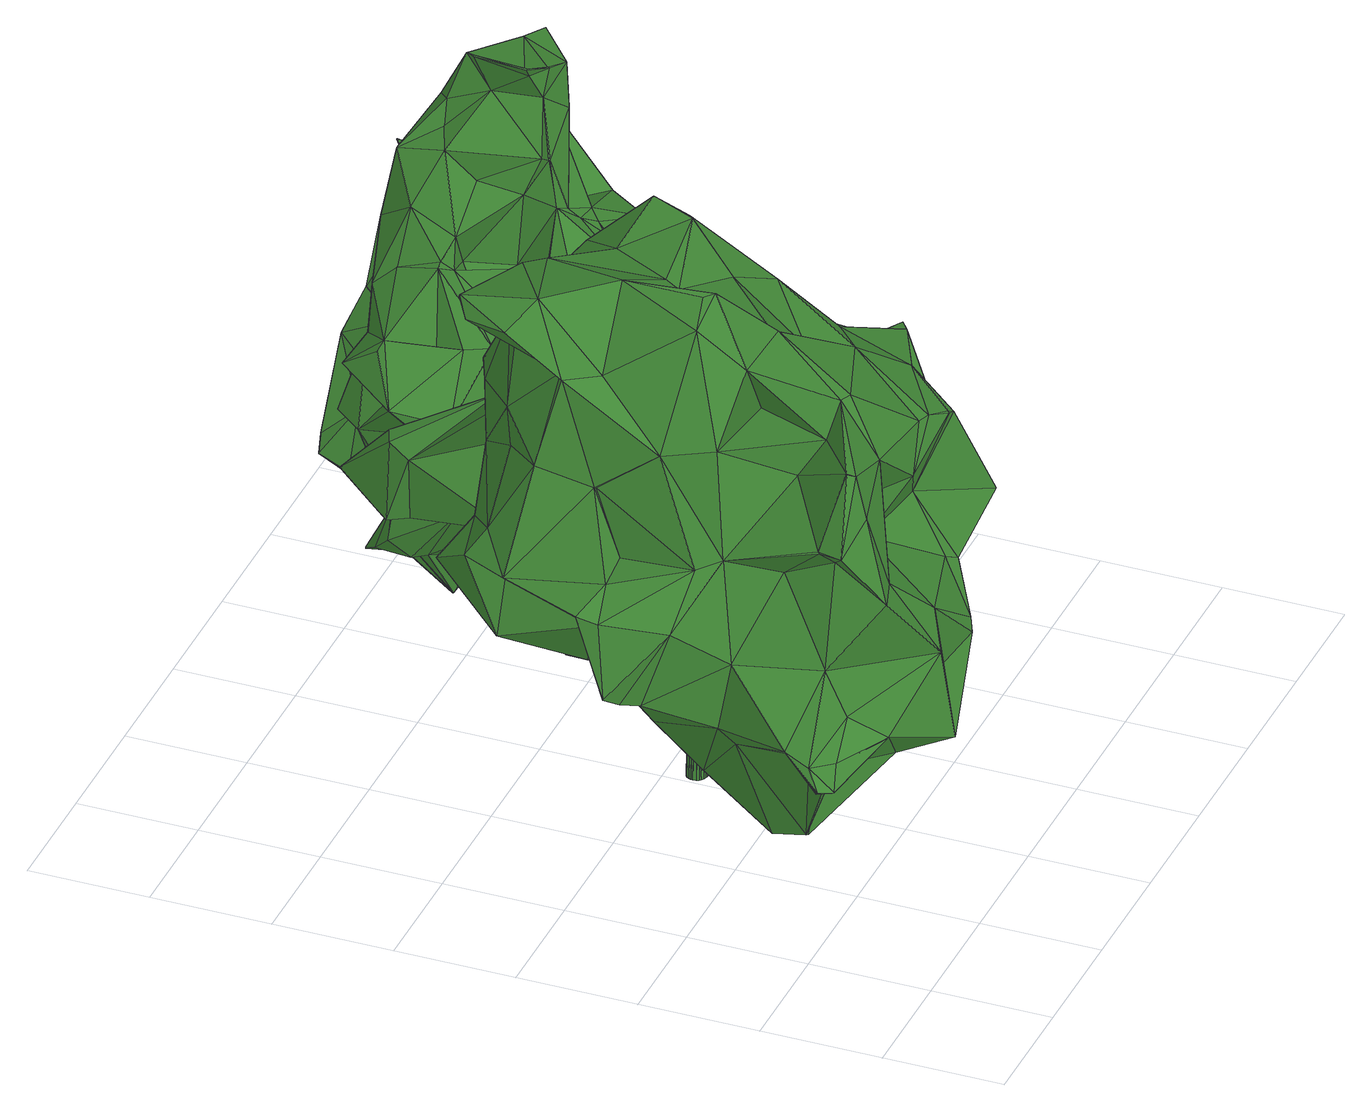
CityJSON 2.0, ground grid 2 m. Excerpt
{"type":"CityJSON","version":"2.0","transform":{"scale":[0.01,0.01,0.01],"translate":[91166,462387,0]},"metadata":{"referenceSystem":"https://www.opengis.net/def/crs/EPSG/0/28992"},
"CityObjects":{
"tree1":{"type":"SolitaryVegetationObject","attributes":{"gtid":227,"crown_width_m":9,"crown_median_z":5.42,"trunk_H_m":4.82,"trunk_DBH_m":0.337,"trunk_radius_m":0.169,"trunk_base_height_m":0.6,"original_gtid":"232"},"geometry":[{"type":"Solid","lod":"3","boundaries":[[[[0,1,2]],[[1,3,4]],[[5,3,1]],[[6,7,8]],[[9,8,7]],[[10,11,12]],[[13,14,15]],[[16,17,18]],[[19,20,21]],[[22,23,24]],[[25,26,27]],[[28,29,30]],[[31,32,33]],[[34,35,36]],[[37,6,16]],[[38,39,9]],[[40,38,9]],[[41,42,43]],[[6,37,7]],[[44,8,9]],[[2,45,46]],[[47,37,16]],[[48,49,50]],[[51,52,53]],[[54,55,56]],[[57,58,59]],[[44,9,39]],[[60,61,62]],[[62,61,63]],[[50,64,65]],[[66,67,40]],[[68,6,69]],[[70,6,68]],[[62,71,60]],[[34,72,73]],[[13,32,14]],[[31,74,32]],[[43,42,46]],[[75,76,77]],[[65,78,50]],[[79,72,34]],[[80,81,82]],[[83,84,85]],[[86,71,87]],[[71,86,79]],[[33,88,31]],[[89,90,91]],[[48,92,89]],[[93,94,85]],[[41,43,45]],[[95,96,97]],[[54,98,55]],[[99,100,101]],[[1,4,2]],[[102,103,104]],[[56,103,102]],[[86,87,105]],[[106,107,108]],[[109,53,110]],[[53,52,110]],[[108,20,111]],[[112,113,114]],[[115,116,22]],[[117,118,119]],[[120,69,8]],[[121,107,54]],[[122,17,68]],[[123,22,116]],[[77,124,75]],[[125,90,92]],[[70,16,6]],[[50,49,64]],[[82,125,92]],[[47,126,37]],[[127,58,128]],[[18,47,16]],[[2,4,41]],[[129,126,130]],[[32,131,33]],[[13,131,32]],[[55,132,112]],[[57,133,58]],[[58,95,128]],[[134,127,135]],[[135,136,137]],[[27,138,25]],[[111,113,139]],[[123,15,14]],[[140,141,142]],[[143,89,91]],[[144,145,146]],[[147,148,149]],[[31,150,86]],[[22,24,115]],[[151,152,119]],[[99,55,112]],[[99,112,114]],[[149,30,153]],[[58,134,59]],[[154,59,134]],[[154,155,156]],[[142,12,157]],[[124,155,75]],[[119,23,158]],[[159,160,161]],[[112,132,139]],[[77,76,28]],[[82,162,163]],[[92,163,162]],[[92,162,82]],[[46,45,43]],[[164,165,76]],[[47,18,51]],[[166,167,168]],[[2,41,45]],[[42,0,46]],[[2,46,0]],[[169,170,171]],[[172,173,174]],[[102,104,133]],[[175,87,71]],[[176,157,177]],[[176,142,157]],[[66,40,178]],[[35,73,26]],[[127,78,179]],[[180,166,168]],[[181,140,182]],[[69,177,68]],[[183,184,168]],[[185,184,183]],[[108,107,21]],[[65,179,78]],[[142,182,140]],[[160,182,142]],[[186,137,136]],[[129,37,126]],[[175,119,158]],[[175,63,119]],[[105,158,123]],[[59,121,57]],[[116,15,123]],[[54,56,57]],[[111,80,113]],[[111,81,80]],[[149,117,152]],[[52,187,180]],[[117,119,152]],[[188,0,42]],[[23,123,158]],[[23,22,123]],[[80,82,113]],[[104,95,133]],[[189,190,143]],[[144,157,145]],[[191,163,92]],[[35,181,36]],[[192,181,35]],[[75,164,76]],[[155,164,75]],[[152,151,3]],[[114,163,99]],[[193,4,3]],[[58,133,95]],[[4,193,129]],[[4,129,41]],[[67,61,194]],[[67,194,38]],[[195,9,7]],[[195,7,37]],[[78,48,50]],[[40,67,38]],[[16,70,17]],[[31,105,74]],[[113,112,139]],[[168,196,197]],[[167,197,196]],[[105,32,74]],[[178,129,193]],[[185,197,198]],[[185,168,197]],[[143,190,49]],[[105,14,32]],[[123,14,105]],[[49,190,199]],[[189,27,26]],[[189,26,73]],[[190,189,73]],[[190,73,199]],[[108,132,106]],[[172,186,173]],[[155,137,164]],[[106,98,107]],[[109,5,188]],[[78,191,48]],[[78,127,191]],[[95,97,128]],[[54,107,98]],[[106,55,98]],[[48,191,92]],[[142,10,12]],[[111,139,132]],[[169,144,81]],[[109,83,94]],[[81,144,146]],[[200,11,201]],[[12,11,200]],[[81,125,82]],[[146,125,81]],[[202,125,146]],[[201,202,146]],[[26,192,35]],[[60,79,34]],[[71,79,60]],[[34,73,35]],[[68,17,70]],[[175,62,63]],[[91,25,138]],[[69,176,177]],[[169,171,203]],[[146,145,201]],[[106,132,55]],[[178,193,66]],[[129,130,41]],[[178,37,129]],[[124,204,205]],[[169,81,170]],[[156,205,197]],[[154,167,59]],[[206,111,170]],[[206,170,81]],[[185,198,184]],[[142,176,160]],[[188,5,0]],[[1,0,5]],[[102,133,57]],[[52,122,187]],[[24,118,115]],[[23,118,24]],[[119,118,23]],[[185,183,168]],[[86,105,31]],[[152,147,149]],[[93,30,149]],[[39,207,44]],[[25,91,201]],[[202,201,91]],[[5,147,3]],[[152,3,147]],[[62,175,71]],[[118,208,115]],[[165,164,209]],[[209,164,13]],[[165,210,76]],[[77,204,124]],[[211,120,176]],[[12,200,145]],[[12,145,157]],[[28,76,210]],[[28,210,29]],[[155,124,156]],[[110,52,212]],[[110,212,83]],[[36,194,34]],[[151,213,66]],[[93,84,30]],[[209,13,210]],[[18,214,51]],[[90,202,91]],[[199,150,88]],[[215,203,170]],[[171,170,203]],[[201,11,25]],[[153,30,29]],[[113,82,216]],[[113,216,114]],[[179,135,127]],[[63,61,67]],[[107,121,21]],[[105,87,158]],[[175,158,87]],[[184,84,83]],[[93,85,84]],[[44,207,8]],[[18,17,214]],[[120,8,207]],[[86,150,79]],[[163,100,99]],[[169,203,68]],[[122,68,203]],[[163,191,100]],[[95,104,96]],[[41,126,42]],[[130,126,41]],[[215,122,203]],[[63,213,119]],[[151,119,213]],[[197,217,198]],[[205,217,197]],[[5,109,218]],[[168,83,212]],[[53,219,51]],[[169,177,144]],[[180,168,212]],[[188,219,109]],[[53,109,219]],[[60,194,61]],[[60,34,194]],[[157,144,177]],[[115,208,116]],[[169,68,177]],[[147,5,218]],[[109,110,83]],[[65,220,186]],[[154,134,155]],[[67,66,213]],[[67,213,63]],[[58,127,134]],[[198,204,28]],[[65,186,136]],[[90,125,202]],[[134,137,155]],[[92,90,89]],[[151,66,3]],[[122,214,17]],[[219,188,126]],[[42,126,188]],[[219,126,47]],[[219,47,51]],[[13,164,137]],[[206,81,111]],[[10,221,11]],[[25,11,221]],[[54,57,121]],[[166,59,167]],[[166,121,59]],[[154,156,167]],[[156,197,167]],[[77,28,204]],[[156,124,205]],[[205,204,217]],[[198,217,204]],[[108,21,20]],[[173,186,220]],[[131,137,172]],[[13,137,131]],[[64,220,65]],[[137,186,172]],[[192,10,141]],[[192,141,140]],[[49,222,64]],[[193,3,66]],[[33,222,88]],[[165,209,210]],[[49,199,222]],[[88,222,199]],[[184,83,168]],[[134,135,137]],[[184,198,84]],[[29,117,153]],[[84,198,28]],[[149,153,117]],[[79,150,72]],[[102,57,56]],[[200,201,145]],[[211,69,120]],[[122,215,187]],[[179,136,135]],[[179,65,136]],[[85,94,83]],[[160,181,182]],[[173,220,64]],[[161,207,38]],[[39,38,207]],[[160,207,161]],[[10,142,141]],[[36,181,159]],[[192,140,181]],[[15,116,208]],[[29,15,208]],[[29,208,117]],[[212,52,180]],[[166,21,121]],[[180,21,166]],[[19,21,180]],[[19,180,215]],[[192,221,10]],[[192,26,221]],[[25,221,26]],[[49,48,223]],[[49,223,143]],[[180,187,215]],[[194,36,161]],[[194,161,38]],[[211,176,69]],[[159,161,36]],[[174,173,222]],[[222,173,64]],[[40,9,195]],[[33,174,222]],[[131,172,174]],[[147,218,148]],[[100,191,224]],[[104,103,225]],[[127,224,191]],[[226,55,99]],[[226,56,55]],[[111,132,108]],[[51,214,52]],[[52,214,122]],[[88,150,31]],[[29,210,15]],[[13,15,210]],[[33,131,227]],[[109,148,218]],[[94,148,109]],[[93,148,94]],[[149,148,93]],[[91,138,143]],[[143,138,189]],[[189,138,27]],[[28,30,84]],[[159,181,160]],[[225,97,96]],[[225,100,97]],[[225,96,104]],[[167,228,168]],[[196,168,228]],[[89,143,223]],[[89,223,48]],[[226,101,56]],[[224,127,128]],[[226,99,101]],[[6,8,69]],[[56,101,103]],[[225,103,101]],[[196,228,167]],[[73,150,199]],[[73,72,150]],[[118,117,208]],[[40,195,178]],[[37,178,195]],[[174,227,131]],[[33,227,174]],[[160,176,207]],[[120,207,176]],[[163,216,82]],[[114,216,163]],[[170,111,20]],[[170,20,215]],[[215,20,19]],[[224,128,229]],[[100,224,229]],[[100,229,97]],[[97,229,128]],[[225,101,100]],[[230,231,232]],[[230,232,233]],[[233,232,234]],[[233,234,235]],[[232,231,236]],[[232,236,234]],[[234,236,237]],[[234,237,235]],[[236,231,238]],[[236,238,237]],[[237,238,239]],[[237,239,235]],[[238,231,240]],[[238,240,239]],[[239,240,241]],[[239,241,235]],[[240,231,242]],[[240,242,241]],[[241,242,243]],[[241,243,235]],[[242,231,244]],[[242,244,243]],[[243,244,245]],[[243,245,235]],[[244,231,246]],[[244,246,245]],[[245,246,247]],[[245,247,235]],[[246,231,248]],[[246,248,247]],[[247,248,249]],[[247,249,235]],[[248,231,250]],[[248,250,249]],[[249,250,251]],[[249,251,235]],[[250,231,252]],[[250,252,251]],[[251,252,253]],[[251,253,235]],[[252,231,254]],[[252,254,253]],[[253,254,255]],[[253,255,235]],[[254,231,256]],[[254,256,255]],[[255,256,257]],[[255,257,235]],[[256,231,258]],[[256,258,257]],[[257,258,259]],[[257,259,235]],[[258,231,260]],[[258,260,259]],[[259,260,261]],[[259,261,235]],[[260,231,262]],[[260,262,261]],[[261,262,263]],[[261,263,235]],[[262,231,264]],[[262,264,263]],[[263,264,265]],[[263,265,235]],[[264,231,266]],[[264,266,265]],[[265,266,267]],[[265,267,235]],[[266,231,268]],[[266,268,267]],[[267,268,269]],[[267,269,235]],[[268,231,270]],[[268,270,269]],[[269,270,271]],[[269,271,235]],[[270,231,272]],[[270,272,271]],[[271,272,273]],[[271,273,235]],[[272,231,274]],[[272,274,273]],[[273,274,275]],[[273,275,235]],[[274,231,276]],[[274,276,275]],[[275,276,277]],[[275,277,235]],[[276,231,278]],[[276,278,277]],[[277,278,279]],[[277,279,235]],[[278,231,230]],[[278,230,279]],[[279,230,233]],[[279,233,235]]]]}]},
"tree2":{"type":"SolitaryVegetationObject","attributes":{"gtid":228,"crown_width_m":5.68,"crown_median_z":5.2,"trunk_H_m":4.53,"trunk_DBH_m":0.195,"trunk_radius_m":0.0973,"trunk_base_height_m":0.67,"original_gtid":"233"},"geometry":[{"type":"Solid","lod":"3","boundaries":[[[[280,281,282]],[[283,284,285]],[[286,287,288]],[[289,287,286]],[[290,291,292]],[[293,294,295]],[[296,297,298]],[[299,300,301]],[[302,303,304]],[[305,306,307]],[[308,309,310]],[[311,312,313]],[[300,314,315]],[[287,316,317]],[[318,309,319]],[[320,321,322]],[[323,321,320]],[[324,325,326]],[[327,328,329]],[[330,331,332]],[[295,333,308]],[[334,335,336]],[[337,307,320]],[[338,339,340]],[[290,341,342]],[[343,317,316]],[[344,345,346]],[[347,346,345]],[[348,349,350]],[[351,352,353]],[[354,355,356]],[[354,357,355]],[[358,359,360]],[[312,302,304]],[[361,362,363]],[[364,334,365]],[[366,346,291]],[[367,368,369]],[[370,369,371]],[[372,373,374]],[[366,375,365]],[[376,377,324]],[[378,379,380]],[[381,382,383]],[[384,303,302]],[[385,386,363]],[[285,387,388]],[[368,360,389]],[[325,324,377]],[[334,336,365]],[[390,391,392]],[[287,317,393]],[[299,394,395]],[[293,356,396]],[[371,369,397]],[[280,398,399]],[[400,332,353]],[[349,328,350]],[[290,401,402]],[[403,404,405]],[[396,404,403]],[[324,406,362]],[[326,407,324]],[[371,397,408]],[[387,409,393]],[[335,410,336]],[[353,332,351]],[[411,412,413]],[[414,408,397]],[[414,415,408]],[[403,405,379]],[[314,416,417]],[[300,416,314]],[[418,363,382]],[[363,419,382]],[[411,413,420]],[[351,332,357]],[[365,421,366]],[[422,423,372]],[[424,311,313]],[[425,426,292]],[[320,427,337]],[[343,428,388]],[[416,419,417]],[[429,430,431]],[[430,429,405]],[[430,405,404]],[[281,432,282]],[[433,434,374]],[[433,382,434]],[[435,436,437]],[[358,438,359]],[[374,439,286]],[[399,338,311]],[[312,311,338]],[[305,328,327]],[[391,440,392]],[[376,441,377]],[[442,388,428]],[[443,374,373]],[[335,444,445]],[[446,356,355]],[[447,311,424]],[[408,415,425]],[[288,287,393]],[[380,448,378]],[[449,426,313]],[[290,402,291]],[[380,450,448]],[[317,343,451]],[[389,436,452]],[[389,452,368]],[[292,291,425]],[[342,341,449]],[[290,449,341]],[[453,434,454]],[[389,455,294]],[[389,294,436]],[[306,412,411]],[[306,305,412]],[[456,457,444]],[[419,395,394]],[[291,408,425]],[[291,375,366]],[[458,456,364]],[[334,364,456]],[[445,410,335]],[[350,305,307]],[[459,338,399]],[[399,460,459]],[[391,390,330]],[[461,336,410]],[[461,410,454]],[[388,442,462]],[[386,463,363]],[[457,372,444]],[[372,445,444]],[[447,281,311]],[[353,285,400]],[[427,320,322]],[[336,461,365]],[[299,301,394]],[[345,314,417]],[[361,284,464]],[[367,319,360]],[[465,319,367]],[[344,314,345]],[[334,456,335]],[[316,466,337]],[[337,466,307]],[[350,307,466]],[[350,466,348]],[[424,426,298]],[[339,302,340]],[[448,450,467]],[[394,301,381]],[[434,381,301]],[[468,331,330]],[[317,387,393]],[[310,352,308]],[[351,308,352]],[[310,469,283]],[[388,462,400]],[[470,418,382]],[[426,425,298]],[[326,325,318]],[[420,413,412]],[[328,305,350]],[[396,356,404]],[[446,404,356]],[[443,373,423]],[[471,437,436]],[[472,436,293]],[[456,444,335]],[[473,285,353]],[[474,410,445]],[[365,461,421]],[[337,427,316]],[[428,316,427]],[[448,475,378]],[[454,476,461]],[[421,461,476]],[[460,477,459]],[[304,342,449]],[[304,449,312]],[[478,479,415]],[[358,309,438]],[[393,363,480]],[[369,465,367]],[[354,356,295]],[[293,295,356]],[[349,329,328]],[[384,306,303]],[[470,382,481]],[[478,414,368]],[[415,414,478]],[[378,482,403]],[[458,401,290]],[[483,286,484]],[[483,374,286]],[[458,304,485]],[[361,464,362]],[[283,464,284]],[[283,441,464]],[[310,309,469]],[[473,353,352]],[[438,309,308]],[[370,407,326]],[[316,428,343]],[[295,351,486]],[[295,486,354]],[[364,365,375]],[[396,403,482]],[[313,312,449]],[[347,291,346]],[[415,298,425]],[[434,453,487]],[[434,487,374]],[[292,426,488]],[[449,488,426]],[[407,406,324]],[[430,489,431]],[[392,490,390]],[[491,390,490]],[[396,472,293]],[[320,307,339]],[[320,339,338]],[[295,308,351]],[[455,389,438]],[[388,400,285]],[[441,362,464]],[[492,302,339]],[[492,339,307]],[[469,377,441]],[[438,308,333]],[[292,449,290]],[[333,455,438]],[[419,406,407]],[[417,419,407]],[[493,300,315]],[[382,381,434]],[[283,352,310]],[[384,302,492]],[[357,494,355]],[[318,377,469]],[[318,469,309]],[[495,463,496]],[[311,281,399]],[[345,370,371]],[[417,370,345]],[[407,370,417]],[[318,325,377]],[[283,469,441]],[[419,362,406]],[[291,347,408]],[[298,297,447]],[[497,330,400]],[[462,497,400]],[[344,346,421]],[[421,346,366]],[[282,467,429]],[[411,303,306]],[[384,492,306]],[[431,398,429]],[[399,398,431]],[[371,408,345]],[[329,349,498]],[[289,498,348]],[[348,498,349]],[[329,498,286]],[[305,443,423]],[[327,443,305]],[[398,282,429]],[[430,446,355]],[[361,409,284]],[[442,427,322]],[[428,427,442]],[[491,490,477]],[[430,404,446]],[[400,330,332]],[[319,309,358]],[[423,373,372]],[[499,500,435]],[[474,453,410]],[[440,323,501]],[[298,447,424]],[[491,489,390]],[[449,292,488]],[[493,434,301]],[[432,471,502]],[[482,502,472]],[[482,432,502]],[[280,282,398]],[[368,367,360]],[[369,368,397]],[[368,414,397]],[[297,437,471]],[[363,393,503]],[[329,286,439]],[[504,409,361]],[[403,379,378]],[[429,467,450]],[[280,399,281]],[[408,347,345]],[[360,359,389]],[[438,389,359]],[[363,505,480]],[[481,505,363]],[[471,436,502]],[[330,497,506]],[[330,506,391]],[[285,409,387]],[[412,422,457]],[[423,422,305]],[[420,456,458]],[[296,298,499]],[[313,426,424]],[[364,401,458]],[[387,507,388]],[[344,421,314]],[[421,508,314]],[[388,507,343]],[[451,343,507]],[[390,468,330]],[[287,289,509]],[[287,509,316]],[[457,422,372]],[[412,305,422]],[[382,433,480]],[[399,477,460]],[[477,399,431]],[[459,477,501]],[[456,412,457]],[[485,411,458]],[[420,458,411]],[[363,418,385]],[[401,375,402]],[[291,402,375]],[[459,501,323]],[[502,436,472]],[[440,501,392]],[[431,491,477]],[[489,491,431]],[[501,490,392]],[[477,490,501]],[[440,391,506]],[[440,506,323]],[[323,506,510]],[[510,506,497]],[[510,497,462]],[[420,412,456]],[[429,511,405]],[[437,297,296]],[[450,511,429]],[[451,507,387]],[[374,487,372]],[[453,372,487]],[[480,484,393]],[[288,393,484]],[[481,363,495]],[[288,484,286]],[[481,382,505]],[[433,483,484]],[[433,374,483]],[[480,433,484]],[[504,503,393]],[[378,475,482]],[[316,509,466]],[[348,466,509]],[[289,348,509]],[[493,476,434]],[[454,434,476]],[[508,315,314]],[[370,465,369]],[[326,465,370]],[[383,382,419]],[[419,363,362]],[[480,505,382]],[[381,383,394]],[[368,452,478]],[[436,478,452]],[[301,300,493]],[[465,326,318]],[[419,394,383]],[[482,282,432]],[[298,415,479]],[[447,297,471]],[[405,511,379]],[[354,486,357]],[[351,357,486]],[[401,364,375]],[[342,512,290]],[[342,304,512]],[[458,512,304]],[[458,290,512]],[[386,513,496]],[[421,476,493]],[[322,514,442]],[[510,514,322]],[[462,442,514]],[[462,514,510]],[[492,307,306]],[[485,303,411]],[[485,304,303]],[[372,453,474]],[[372,474,445]],[[441,376,362]],[[324,362,376]],[[515,513,495]],[[504,393,409]],[[285,284,409]],[[510,322,321]],[[510,321,323]],[[470,513,385]],[[385,513,386]],[[511,380,379]],[[511,450,380]],[[361,503,504]],[[363,503,361]],[[338,516,320]],[[459,516,338]],[[333,294,455]],[[323,320,516]],[[323,516,459]],[[454,410,453]],[[329,439,327]],[[443,439,374]],[[435,437,499]],[[437,296,499]],[[396,482,472]],[[499,479,500]],[[298,479,499]],[[286,498,289]],[[435,500,479]],[[338,340,312]],[[435,479,436]],[[478,436,479]],[[416,395,419]],[[300,395,416]],[[299,395,300]],[[493,315,421]],[[421,315,508]],[[465,318,319]],[[319,358,360]],[[495,496,515]],[[481,513,470]],[[481,495,513]],[[470,385,418]],[[332,494,357]],[[386,496,463]],[[495,363,463]],[[312,340,302]],[[432,517,471]],[[447,471,517]],[[281,447,517]],[[281,517,432]],[[439,443,518]],[[496,513,515]],[[473,283,285]],[[390,331,468]],[[390,489,331]],[[317,451,387]],[[293,436,294]],[[327,518,443]],[[439,518,327]],[[494,332,331]],[[494,331,355]],[[473,352,283]],[[489,430,331]],[[355,331,430]],[[467,475,448]],[[467,282,475]],[[482,475,282]],[[295,294,333]],[[519,520,521]],[[519,521,522]],[[522,521,523]],[[522,523,524]],[[521,520,525]],[[521,525,523]],[[523,525,526]],[[523,526,524]],[[525,520,527]],[[525,527,526]],[[526,527,528]],[[526,528,524]],[[527,520,529]],[[527,529,528]],[[528,529,530]],[[528,530,524]],[[529,520,531]],[[529,531,530]],[[530,531,532]],[[530,532,524]],[[531,520,533]],[[531,533,532]],[[532,533,534]],[[532,534,524]],[[533,520,535]],[[533,535,534]],[[534,535,536]],[[534,536,524]],[[535,520,537]],[[535,537,536]],[[536,537,538]],[[536,538,524]],[[537,520,539]],[[537,539,538]],[[538,539,540]],[[538,540,524]],[[539,520,541]],[[539,541,540]],[[540,541,542]],[[540,542,524]],[[541,520,543]],[[541,543,542]],[[542,543,544]],[[542,544,524]],[[543,520,545]],[[543,545,544]],[[544,545,546]],[[544,546,524]],[[545,520,547]],[[545,547,546]],[[546,547,548]],[[546,548,524]],[[547,520,549]],[[547,549,548]],[[548,549,550]],[[548,550,524]],[[549,520,551]],[[549,551,550]],[[550,551,552]],[[550,552,524]],[[551,520,553]],[[551,553,552]],[[552,553,554]],[[552,554,524]],[[553,520,555]],[[553,555,554]],[[554,555,556]],[[554,556,524]],[[555,520,557]],[[555,557,556]],[[556,557,558]],[[556,558,524]],[[557,520,559]],[[557,559,558]],[[558,559,560]],[[558,560,524]],[[559,520,561]],[[559,561,560]],[[560,561,562]],[[560,562,524]],[[561,520,563]],[[561,563,562]],[[562,563,564]],[[562,564,524]],[[563,520,565]],[[563,565,564]],[[564,565,566]],[[564,566,524]],[[565,520,567]],[[565,567,566]],[[566,567,568]],[[566,568,524]],[[567,520,519]],[[567,519,568]],[[568,519,522]],[[568,522,524]]]]}]}
},
"vertices":[
[415,1057,407],[425,1056,543],[482,1160,437],[471,896,642],[450,1066,548],[409,1018,528],[751,719,392],[749,751,498],[749,747,497],[815,747,566],[803,287,481],[752,216,480],[803,286,477],[174,513,803],[221,626,893],[178,675,899],[651,840,311],[560,785,248],[530,815,231],[443,503,261],[445,501,257],[293,488,235],[203,852,998],[353,809,975],[203,853,995],[665,227,654],[700,310,696],[639,226,671],[99,740,572],[154,711,749],[154,787,618],[342,488,1003],[258,486,987],[268,408,928],[661,514,828],[671,416,759],[702,488,745],[713,870,451],[739,695,699],[824,718,588],[671,845,638],[492,1110,459],[442,1049,397],[490,1149,434],[838,684,586],[491,1150,437],[482,1158,434],[608,861,325],[286,182,583],[372,232,744],[232,197,730],[499,819,232],[400,756,243],[419,804,270],[186,334,152],[171,268,175],[168,271,176],[144,377,330],[73,268,386],[147,407,349],[639,649,924],[646,690,897],[605,695,969],[566,789,890],[236,216,800],[147,205,705],[579,918,650],[633,798,739],[679,643,317],[772,638,387],[682,781,256],[575,619,965],[555,426,792],[581,355,792],[324,502,1003],[46,564,562],[105,574,597],[42,598,570],[199,151,604],[562,547,884],[400,248,313],[552,311,356],[489,127,384],[193,788,397],[137,819,571],[184,883,522],[423,580,938],[432,605,945],[408,412,913],[430,276,558],[556,198,463],[563,254,565],[366,139,500],[264,852,558],[290,842,552],[40,202,346],[57,184,340],[57,181,342],[189,332,151],[260,161,296],[195,146,367],[110,198,356],[99,238,370],[87,202,350],[42,204,343],[328,636,1000],[226,356,159],[236,403,156],[375,431,165],[377,841,462],[370,756,343],[438,370,237],[268,232,285],[398,247,310],[314,158,308],[179,833,971],[151,758,982],[262,798,770],[326,802,923],[427,860,822],[752,673,596],[221,460,215],[534,624,252],[204,724,1020],[35,551,434],[502,134,402],[562,924,420],[168,240,482],[59,223,375],[573,954,493],[570,953,491],[192,426,821],[258,367,200],[74,267,383],[142,383,474],[199,319,623],[166,249,694],[164,405,645],[638,224,668],[279,269,310],[845,382,669],[784,393,503],[886,420,480],[491,224,644],[610,344,429],[712,268,471],[607,211,430],[382,876,666],[290,846,554],[308,851,667],[437,435,891],[440,908,724],[407,893,709],[228,779,725],[86,509,403],[86,462,543],[60,533,415],[805,386,424],[373,776,979],[657,558,653],[804,503,551],[729,658,666],[351,173,336],[301,80,319],[145,444,630],[163,574,610],[224,543,282],[88,513,402],[260,625,417],[649,482,356],[540,482,315],[576,566,328],[321,346,719],[235,232,802],[357,313,770],[494,711,938],[810,534,514],[722,505,411],[636,898,550],[193,233,666],[323,622,296],[794,408,670],[825,404,662],[251,719,557],[186,767,547],[164,615,589],[167,251,697],[466,663,335],[420,1020,416],[583,235,696],[552,239,703],[284,96,480],[823,367,673],[574,938,554],[662,601,798],[677,849,540],[210,452,479],[127,550,545],[102,738,569],[410,294,824],[752,217,476],[740,187,478],[585,188,446],[590,600,302],[45,599,567],[39,552,434],[501,414,367],[809,668,599],[232,699,874],[171,616,722],[168,618,723],[657,672,510],[325,693,296],[478,819,788],[501,793,245],[473,535,250],[351,172,332],[100,557,550],[437,847,596],[477,859,422],[233,230,802],[728,316,519],[384,300,828],[372,312,634],[171,205,405],[78,191,345],[174,245,340],[377,428,788],[207,450,393],[109,198,360],[442,552,60],[425,552,60],[441,557,60],[438,540,542],[438,545,542],[421,540,542],[439,561,60],[436,549,542],[437,564,60],[433,552,542],[433,567,60],[429,555,542],[429,568,60],[425,556,542],[425,569,60],[421,557,542],[420,568,60],[417,556,542],[416,566,60],[413,554,542],[413,564,60],[409,551,542],[410,560,60],[407,548,542],[409,556,60],[405,544,542],[408,552,60],[405,539,541],[409,547,60],[405,535,541],[411,543,60],[407,531,541],[413,540,60],[410,528,541],[417,537,60],[413,525,541],[421,536,60],[418,523,541],[426,535,60],[422,523,541],[430,536,60],[426,524,541],[434,538,60],[430,525,541],[437,540,60],[434,528,541],[440,544,60],[436,532,542],[441,548,60],[438,536,542],
[851,1136,839],[810,1119,823],[872,1067,907],[1024,840,538],[1058,924,430],[1030,959,520],[827,1178,241],[921,1149,323],[926,1104,288],[840,1220,255],[483,1080,557],[530,999,522],[586,999,626],[867,939,727],[876,922,708],[924,923,697],[709,1015,602],[774,1075,654],[680,1051,701],[707,848,257],[691,873,255],[692,873,253],[694,1152,574],[617,1187,455],[618,1168,598],[738,1232,369],[718,1164,407],[771,1273,478],[997,864,651],[955,802,574],[1012,796,564],[746,1149,752],[646,1172,669],[659,1136,699],[682,924,424],[647,917,270],[861,1204,422],[937,1123,432],[859,745,522],[834,760,566],[788,1238,562],[784,1192,538],[874,1186,493],[842,1142,646],[827,747,404],[833,714,433],[796,707,440],[763,1258,232],[704,1283,296],[763,1258,230],[1038,1062,678],[1017,1087,745],[1096,1052,687],[899,902,692],[516,1095,298],[538,1124,265],[527,1061,269],[838,1224,463],[789,1215,695],[785,1237,562],[780,1187,665],[487,1101,659],[497,1162,617],[995,1172,467],[582,958,419],[635,892,452],[561,930,420],[612,911,471],[828,1241,256],[763,1260,230],[733,1291,314],[1040,935,655],[1019,869,592],[1038,956,621],[990,1023,783],[1059,1051,772],[973,1000,816],[1067,1043,759],[829,855,577],[838,847,670],[808,802,654],[951,882,389],[849,815,380],[852,952,348],[518,1081,394],[499,977,381],[511,944,401],[774,756,650],[747,829,689],[720,780,583],[778,838,484],[696,844,548],[663,1145,198],[703,1055,262],[772,1042,212],[498,1004,427],[884,853,474],[860,746,520],[891,979,958],[891,982,959],[838,994,985],[725,890,258],[788,973,270],[726,888,259],[655,1142,457],[724,954,414],[741,977,442],[999,1019,444],[1046,1087,516],[837,848,673],[999,1191,676],[997,1189,675],[975,1263,708],[979,1026,344],[710,850,251],[709,849,257],[958,974,846],[699,830,601],[885,1145,866],[824,1203,800],[1069,1057,574],[511,1045,506],[510,1043,507],[945,973,938],[1020,1037,939],[976,1055,946],[817,780,392],[788,784,395],[624,917,546],[1028,970,423],[573,1070,248],[616,1187,452],[691,1138,326],[654,1142,454],[700,857,622],[630,923,647],[725,889,261],[770,860,415],[714,957,289],[795,847,378],[623,1071,422],[595,957,298],[692,1139,324],[713,1127,312],[656,1064,728],[601,957,630],[645,1064,723],[875,1187,492],[994,1172,469],[921,1127,932],[1011,1087,822],[924,1170,847],[846,974,821],[802,998,243],[673,998,201],[792,910,679],[840,947,742],[846,1014,618],[881,870,674],[825,1178,243],[932,1206,699],[949,835,466],[983,1129,498],[775,1122,310],[578,1156,234],[577,1155,232],[1021,1064,828],[713,1062,738],[837,995,983],[515,1100,662],[825,1076,999],[954,1118,460],[792,908,681],[631,1034,147],[630,1032,148],[882,885,685],[571,1111,321],[623,1121,278],[548,1156,466],[877,1216,708],[878,1213,709],[549,1042,265],[982,1089,520],[829,975,492],[952,843,449],[810,764,551],[765,1271,339],[825,1077,996],[1016,1086,742],[981,780,534],[717,1057,368],[834,999,757],[842,959,824],[1011,899,559],[633,1061,236],[854,998,962],[657,1007,208],[905,1215,710],[713,910,721],[713,912,719],[864,991,267],[820,981,291],[884,987,907],[776,1120,310],[896,1074,318],[596,1209,461],[992,999,649],[654,1043,192],[601,1049,609],[984,1143,792],[974,1262,710],[962,1209,706],[747,1175,539],[646,916,267],[1067,1045,758],[869,1055,392],[762,1062,514],[949,1045,634],[827,1240,254],[716,943,613],[748,904,680],[905,1215,707],[841,961,825],[945,973,421],[1002,972,432],[821,979,290],[930,1154,687],[984,1128,496],[646,1001,319],[844,1175,324],[856,1077,589],[876,1015,947],[562,1090,550],[745,1065,392],[878,1108,477],[809,1110,399],[801,1170,643],[827,1073,769],[826,1239,257],[785,1052,67],[775,1052,67],[785,1054,67],[804,1031,520],[804,1034,520],[794,1031,520],[784,1056,67],[803,1036,520],[782,1059,67],[802,1038,520],[780,1060,67],[800,1040,520],[778,1061,67],[797,1041,520],[776,1062,67],[795,1041,520],[773,1061,68],[792,1041,521],[771,1061,68],[790,1040,521],[768,1059,68],[788,1039,521],[767,1057,68],[786,1037,521],[766,1055,68],[785,1034,521],[765,1052,67],[785,1032,520],[765,1050,67],[785,1029,520],[766,1048,67],[786,1027,520],[768,1045,67],[787,1025,520],[770,1044,67],[789,1023,520],[772,1043,67],[791,1022,520],[775,1042,67],[794,1022,520],[777,1042,66],[796,1022,520],[779,1043,66],[799,1023,520],[782,1045,66],[801,1024,520],[783,1047,66],[803,1026,520],[784,1049,66],[804,1028,520]
]}
